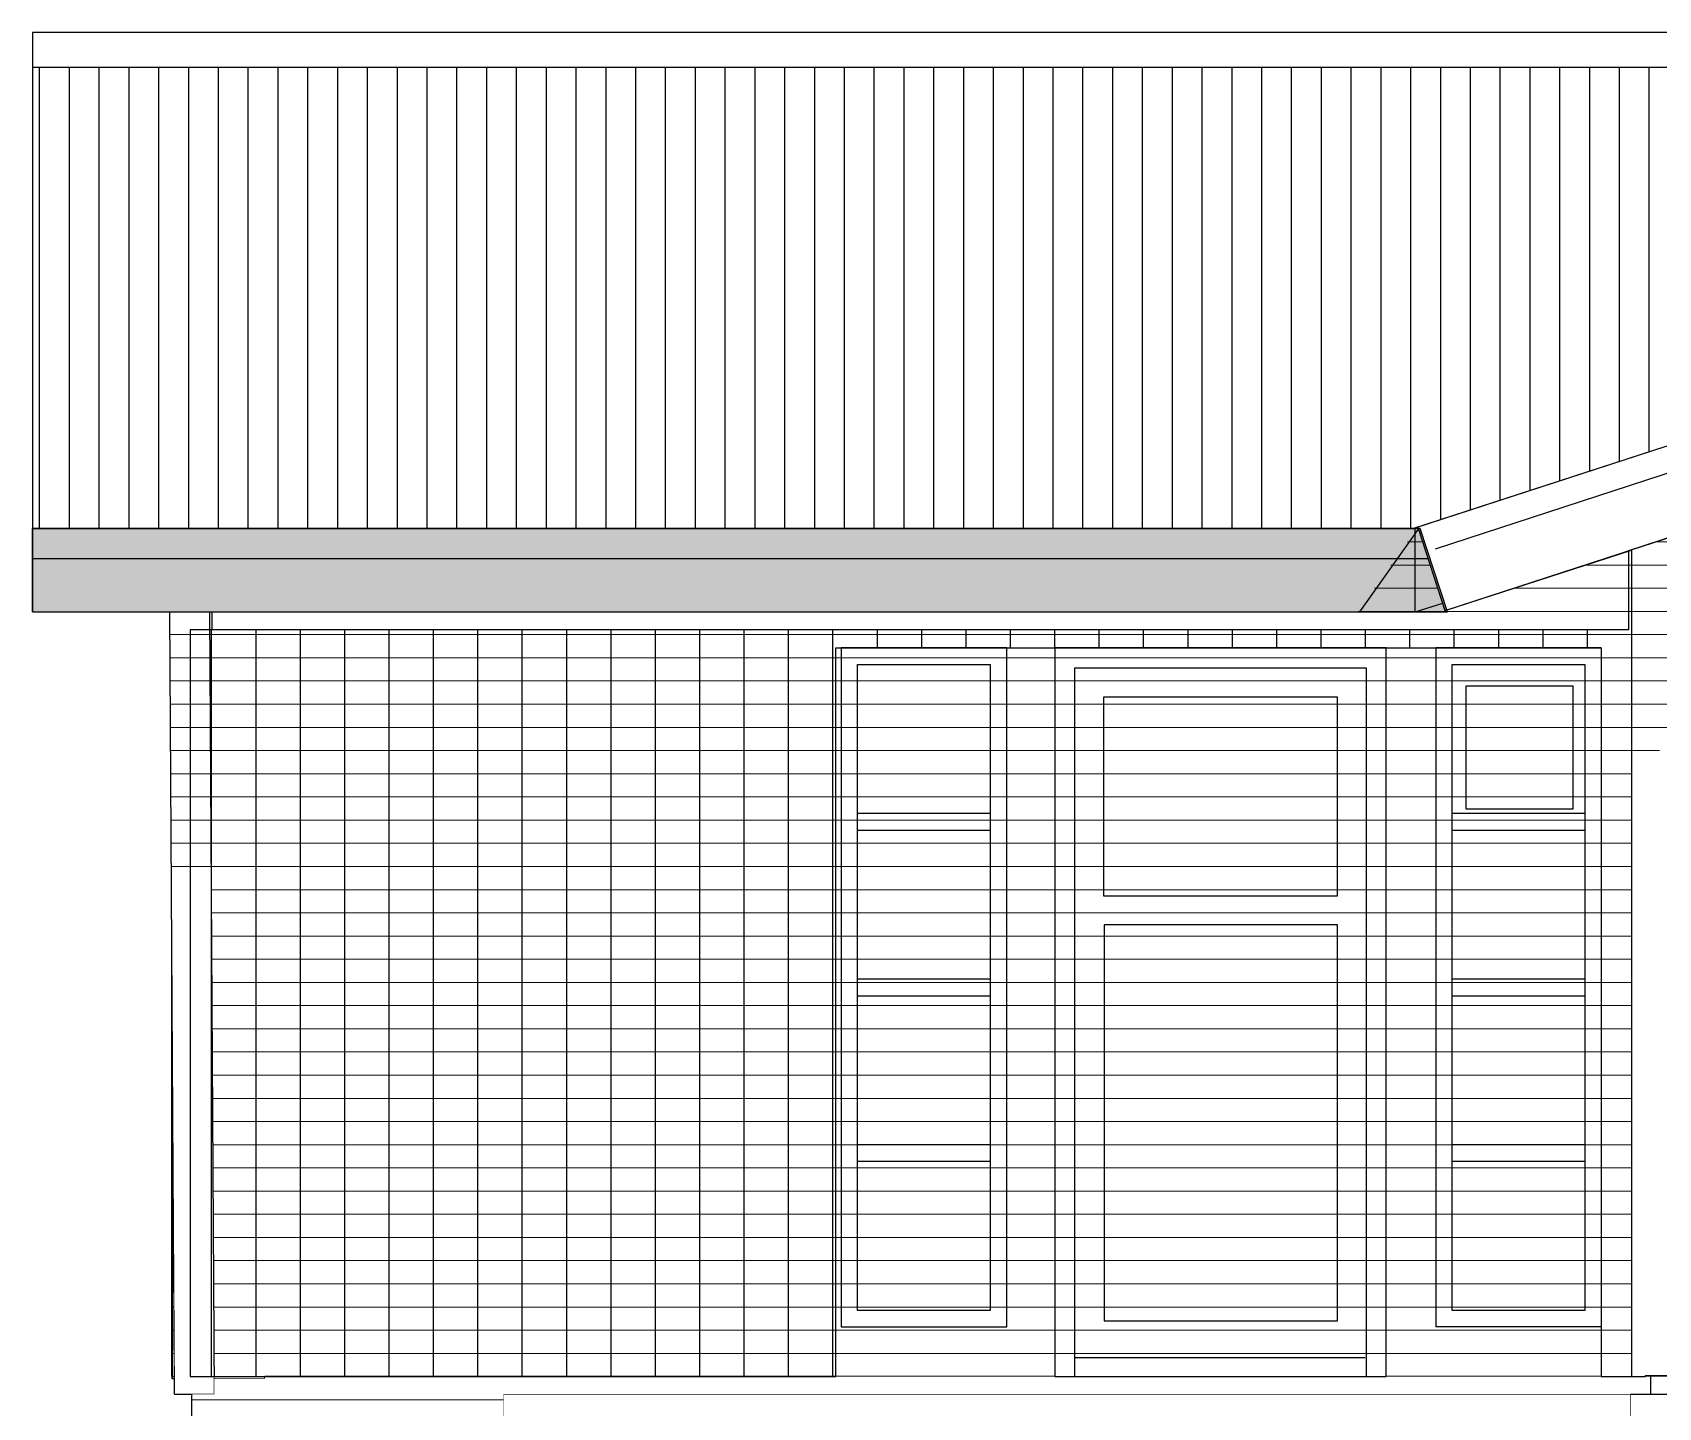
# Model space of a CAD drawing. Header units: millimetres. Extents: x -242231 to 419123, y -2399 to 525285.
# Drawn here: x -232750 to -227840, y 47794 to 51945 of the extents above; entities that cross this region are included whole.
import ezdxf

# ---------------------------------------------------------------- set-up
doc = ezdxf.new("R2010")
doc.units = ezdxf.units.MM
doc.set_wipeout_variables(frame=1)
doc.linetypes.add('Wipeout_Contour', pattern=[1000, 0, -1000])
pattern_1 = [(0, (-212139.076, 47887.406), (0, 70), [])]

msp = doc.modelspace()

# ---------------------------------------------------------------- linework, layer by layer
at = {"linetype": 'Continuous'}
for p, q in [((-232748.518, 51945.066), (-232748.518, 51945.115)), ((-227924.36, 50382.687), (-227924.36, 47887.431))]:
    msp.add_line(p, q, dxfattribs=at)

# ---------------------------------------------------------------- wipeouts: each hides what was drawn before it
at = {"color": 254, "linetype": 'Wipeout_Contour', "lineweight": 0, "ltscale": 72094.902669}
msp.add_wipeout([(-229858.297, 49587.406), (-229858.297, 50037.406), (-230258.297, 50037.406), (-230258.297, 49587.406)], dxfattribs=at)
at = {"color": 254, "linetype": 'Wipeout_Contour', "lineweight": 0, "ltscale": 71908.801132}
msp.add_wipeout([(-229858.297, 49087.406), (-229858.297, 49537.406), (-230258.297, 49537.406), (-230258.297, 49087.406)], dxfattribs=at)
at = {"color": 254, "linetype": 'Wipeout_Contour', "lineweight": 0, "ltscale": 101088.857813}
msp.add_wipeout([(-232328.506, 48781.391), (-232328.506, 49159.239), (-232328.685, 49189.127), (-232328.685, 48781.391), (-232328.597, 48781.391)], dxfattribs=at)
at = {"color": 254, "linetype": 'Wipeout_Contour', "lineweight": 0, "ltscale": 71777.96397}
msp.add_wipeout([(-229858.297, 48587.406), (-229858.297, 49037.406), (-230258.297, 49037.406), (-230258.297, 48587.406)], dxfattribs=at)
at = {"color": 254, "linetype": 'Wipeout_Contour', "lineweight": 0, "ltscale": 71702.693675}
msp.add_wipeout([(-230258.297, 48087.406), (-229858.297, 48087.406), (-229858.297, 48537.406), (-230258.297, 48537.406)], dxfattribs=at)
at = {"color": 254, "linetype": 'Wipeout_Contour', "lineweight": 0, "ltscale": 79941.32938}
msp.add_wipeout([(-232048.121, 47887.406), (-232200.712, 47887.406), (-232200.675, 47881.273), (-232048.121, 47881.273)], dxfattribs=at)
at = {"color": 254, "linetype": 'Wipeout_Contour', "lineweight": 0, "ltscale": 69950.37048}
msp.add_wipeout([(-231328.415, 47754.206), (-227924.328, 47754.206), (-227924.328, 47834.25), (-231328.415, 47834.25)], dxfattribs=at)

# ---------------------------------------------------------------- next in the draw order: hatches: boundary and pattern name
at = {"linetype": 'Continuous', "lineweight": 15}
h = msp.add_hatch(dxfattribs=at)
h.set_pattern_fill('50__', color=251, style=0, pattern_type=2)
h.set_pattern_definition(pattern_1)
h.paths.add_polyline_path([(-229858.297, 49587.406), (-229858.297, 50037.406), (-230258.297, 50037.406), (-230258.297, 49587.406)], flags=0)
h = msp.add_hatch(dxfattribs=at)
h.set_pattern_fill('50__', color=251, style=0, pattern_type=2)
h.set_pattern_definition(pattern_1)
h.paths.add_polyline_path([(-229858.297, 49087.406), (-229858.297, 49537.406), (-230258.297, 49537.406), (-230258.297, 49087.406)], flags=0)
h = msp.add_hatch(dxfattribs=at)
h.set_pattern_fill('50__', color=251, style=0, pattern_type=2)
h.set_pattern_definition(pattern_1)
h.paths.add_polyline_path([(-232328.506, 48781.391), (-232328.506, 49159.239), (-232328.685, 49189.127), (-232328.685, 48781.391), (-232328.597, 48781.391)], flags=0)
h = msp.add_hatch(dxfattribs=at)
h.set_pattern_fill('50__', color=251, style=0, pattern_type=2)
h.set_pattern_definition(pattern_1)
h.paths.add_polyline_path([(-229858.297, 48587.406), (-229858.297, 49037.406), (-230258.297, 49037.406), (-230258.297, 48587.406)], flags=0)
h = msp.add_hatch(dxfattribs=at)
h.set_pattern_fill('50__', color=251, style=0, pattern_type=2)
h.set_pattern_definition(pattern_1)
h.paths.add_polyline_path([(-230258.297, 48087.406), (-229858.297, 48087.406), (-229858.297, 48537.406), (-230258.297, 48537.406)], flags=0)

# ---------------------------------------------------------------- next in the draw order: linework, layer by layer
at = {"linetype": 'Continuous'}
for p, q in [((-232200.675, 47881.273), (-232048.121, 47881.273)), ((-232048.121, 47881.273), (-232048.121, 47887.406)), ((-229662.978, 47887.406), (-232048.121, 47887.406)), ((-231328.415, 47834.25), (-227924.328, 47834.25)), ((-231328.415, 47754.206), (-231328.415, 47834.25)), ((-227924.328, 47754.206), (-227924.328, 47834.25))]:
    msp.add_line(p, q, dxfattribs=at)

# ---------------------------------------------------------------- next in the draw order: wipeouts: each hides what was drawn before it
at = {"color": 254, "linetype": 'Wipeout_Contour', "lineweight": 0, "ltscale": 97924.303791}
msp.add_wipeout([(-223723.901, 47887.406), (-223723.901, 50844.386), (-225114.489, 51296.216), (-225114.489, 51295.67), (-227924.36, 50382.687), (-227924.36, 47887.431), (-227924.36, 47887.406)], dxfattribs=at)

# ---------------------------------------------------------------- next in the draw order: hatches: boundary and pattern name
at = {"linetype": 'Continuous', "lineweight": 15}
h = msp.add_hatch(dxfattribs=at)
h.set_pattern_fill('50__', color=251, style=0, pattern_type=2)
h.set_pattern_definition(pattern_1)
h.paths.add_polyline_path([(-223723.901, 49833.348), (-223723.901, 50844.386), (-225114.489, 51296.216), (-225114.489, 51295.67), (-227924.36, 50382.687), (-227924.36, 49749.281), (-225695.9, 50473.431), (-225695.586, 50473.875)], flags=0)

# ---------------------------------------------------------------- next in the draw order: linework, layer by layer
at = {"linetype": 'Continuous'}
msp.add_line((-227924.36, 47887.406), (-223723.901, 47887.406), dxfattribs=at)

# ---------------------------------------------------------------- next in the draw order: wipeouts: each hides what was drawn before it
at = {"color": 254, "linetype": 'Wipeout_Contour', "lineweight": 0, "ltscale": 71989.456912}
msp.add_wipeout([(-230258.297, 49537.406), (-229858.297, 49537.406), (-229858.297, 49587.406), (-230258.297, 49587.406)], dxfattribs=at)
at = {"color": 254, "linetype": 'Wipeout_Contour', "lineweight": 0, "ltscale": 71830.905938}
msp.add_wipeout([(-230258.297, 49037.406), (-229858.297, 49037.406), (-229858.297, 49087.406), (-230258.297, 49087.406)], dxfattribs=at)
at = {"color": 254, "linetype": 'Wipeout_Contour', "lineweight": 0, "ltscale": 80837.023959}
msp.add_wipeout([(-232328.506, 48781.27), (-232328.506, 48781.391), (-232328.597, 48781.391), (-232328.597, 48781.27)], dxfattribs=at)
at = {"color": 254, "linetype": 'Wipeout_Contour', "lineweight": 0, "ltscale": 71727.798959}
msp.add_wipeout([(-230258.297, 48537.406), (-229858.297, 48537.406), (-229858.297, 48587.406), (-230258.297, 48587.406)], dxfattribs=at)
at = {"color": 254, "linetype": 'Wipeout_Contour', "lineweight": 0, "ltscale": 107521.062704}
msp.add_wipeout([(-229858.297, 48087.406), (-230258.297, 48087.406), (-230308.297, 48087.406), (-230308.297, 48037.406), (-229808.297, 48037.406), (-229808.297, 48087.406)], dxfattribs=at)

# ---------------------------------------------------------------- next in the draw order: hatches: boundary and pattern name
at = {"linetype": 'Continuous', "lineweight": 15}
h = msp.add_hatch(dxfattribs=at)
h.set_pattern_fill('50__', color=251, style=0, pattern_type=2)
h.set_pattern_definition(pattern_1)
h.paths.add_polyline_path([(-230258.297, 49537.406), (-229858.297, 49537.406), (-229858.297, 49587.406), (-230258.297, 49587.406)], flags=0)
h = msp.add_hatch(dxfattribs=at)
h.set_pattern_fill('50__', color=251, style=0, pattern_type=2)
h.set_pattern_definition(pattern_1)
h.paths.add_polyline_path([(-230258.297, 49037.406), (-229858.297, 49037.406), (-229858.297, 49087.406), (-230258.297, 49087.406)], flags=0)
h = msp.add_hatch(dxfattribs=at)
h.set_pattern_fill('50__', color=251, style=0, pattern_type=2)
h.set_pattern_definition(pattern_1)
h.paths.add_polyline_path([(-230258.297, 48537.406), (-229858.297, 48537.406), (-229858.297, 48587.406), (-230258.297, 48587.406)], flags=0)

# ---------------------------------------------------------------- next in the draw order: linework, layer by layer
at = {"linetype": 'Continuous'}
msp.add_line((-230308.297, 48037.406), (-229808.297, 48037.406), dxfattribs=at)

# ---------------------------------------------------------------- next in the draw order: wipeouts: each hides what was drawn before it
at = {"color": 254, "linetype": 'Wipeout_Contour', "lineweight": 0, "ltscale": 111400.030702}
msp.add_wipeout([(-227924.36, 47887.431), (-227924.36, 50382.687), (-227930.63, 50380.65), (-227930.63, 50141.515), (-228013.404, 50141.515), (-228013.404, 47887.406), (-227924.36, 47887.406)], dxfattribs=at)
at = {"color": 254, "linetype": 'Wipeout_Contour', "lineweight": 0, "ltscale": 242513.175046}
msp.add_wipeout([(-232328.685, 48781.391), (-232328.685, 49189.127), (-232328.827, 49212.663), (-232328.827, 47887.406), (-232328.827, 47881.273), (-232328.121, 47881.273), (-232328.121, 47887.406), (-232328.121, 49095.29), (-232328.506, 49159.239), (-232328.506, 48781.27), (-232328.597, 48781.27), (-232328.597, 48781.391)], dxfattribs=at)

# ---------------------------------------------------------------- next in the draw order: hatches: boundary and pattern name
at = {"linetype": 'Continuous', "lineweight": 15}
h = msp.add_hatch(dxfattribs=at)
h.set_pattern_fill('50__', color=251, style=0, pattern_type=2)
h.set_pattern_definition(pattern_1)
h.paths.add_polyline_path([(-227924.36, 47887.431), (-227924.36, 50382.687), (-227930.63, 50380.65), (-227930.63, 50141.515), (-228013.404, 50141.515), (-228013.404, 47887.406), (-227924.36, 47887.406)], flags=0)
h = msp.add_hatch(dxfattribs=at)
h.set_pattern_fill('50__', color=251, style=0, pattern_type=2)
h.set_pattern_definition(pattern_1)
h.paths.add_polyline_path([(-232328.685, 48781.391), (-232328.685, 49189.127), (-232328.827, 49212.663), (-232328.827, 47887.406), (-232328.827, 47881.273), (-232328.121, 47881.273), (-232328.121, 47887.406), (-232328.121, 49095.29), (-232328.506, 49159.239), (-232328.506, 48781.27), (-232328.597, 48781.27), (-232328.597, 48781.391)], flags=0)

# ---------------------------------------------------------------- next in the draw order: linework, layer by layer
at = {"linetype": 'Continuous'}
for p, q in [((-228013.404, 50087.406), (-228013.404, 48037.406)), ((-232328.685, 48781.391), (-232328.685, 49189.127)), ((-232328.506, 49159.239), (-232328.506, 48781.27)), ((-232328.597, 48781.391), (-232328.685, 48781.391)), ((-232328.597, 48781.391), (-232328.597, 48781.27)), ((-232328.597, 48781.391), (-232328.506, 48781.391)), ((-232328.506, 48781.27), (-232328.597, 48781.27)), ((-228013.404, 47887.406), (-228662.978, 47887.406)), ((-228013.404, 47887.406), (-227924.36, 47887.406))]:
    msp.add_line(p, q, dxfattribs=at)

# ---------------------------------------------------------------- next in the draw order: wipeouts: each hides what was drawn before it
at = {"color": 254, "linetype": 'Wipeout_Contour', "lineweight": 0, "ltscale": 72832.975156}
msp.add_wipeout([(-230258.297, 48087.406), (-230258.297, 50037.406), (-230308.297, 50037.406), (-230308.297, 48087.406)], dxfattribs=at)
at = {"color": 254, "linetype": 'Wipeout_Contour', "lineweight": 0, "ltscale": 71039.441636}
msp.add_wipeout([(-229858.297, 50037.406), (-229858.297, 48087.406), (-229808.297, 48087.406), (-229808.297, 50037.406)], dxfattribs=at)

# ---------------------------------------------------------------- next in the draw order: hatches: boundary and pattern name
at = {"linetype": 'Continuous', "lineweight": 15}
h = msp.add_hatch(dxfattribs=at)
h.set_pattern_fill('50__', color=251, style=0, pattern_type=2)
h.set_pattern_definition(pattern_1)
h.paths.add_polyline_path([(-230258.297, 48087.406), (-230258.297, 50037.406), (-230308.297, 50037.406), (-230308.297, 48087.406)], flags=0)
h = msp.add_hatch(dxfattribs=at)
h.set_pattern_fill('50__', color=251, style=0, pattern_type=2)
h.set_pattern_definition(pattern_1)
h.paths.add_polyline_path([(-229858.297, 50037.406), (-229858.297, 48087.406), (-229808.297, 48087.406), (-229808.297, 50037.406)], flags=0)

# ---------------------------------------------------------------- next in the draw order: linework, layer by layer
at = {"linetype": 'Continuous'}
for p, q in [((-229858.297, 49587.406), (-230258.297, 49587.406)), ((-230258.297, 49537.406), (-229858.297, 49537.406)), ((-229858.297, 49087.406), (-230258.297, 49087.406)), ((-230258.297, 49037.406), (-229858.297, 49037.406)), ((-229858.297, 48587.406), (-230258.297, 48587.406)), ((-230258.297, 48537.406), (-229858.297, 48537.406)), ((-229858.297, 48087.406), (-230258.297, 48087.406))]:
    msp.add_line(p, q, dxfattribs=at)

# ---------------------------------------------------------------- next in the draw order: wipeouts: each hides what was drawn before it
at = {"color": 254, "linetype": 'Wipeout_Contour', "lineweight": 0, "ltscale": 80741.62896}
msp.add_wipeout([(-232320.827, 47881.273), (-232320.864, 47887.406), (-232328.121, 47887.406), (-232328.121, 47881.273)], dxfattribs=at)

# ---------------------------------------------------------------- next in the draw order: linework, layer by layer
at = {"linetype": 'Continuous'}
for p, q in [((-232328.827, 47887.406), (-232328.827, 49212.663)), ((-232328.827, 47887.406), (-232328.827, 47881.273)), ((-232328.827, 47881.273), (-232328.121, 47881.273)), ((-232328.121, 47881.273), (-232328.121, 47887.406)), ((-232328.121, 47881.273), (-232320.827, 47881.273))]:
    msp.add_line(p, q, dxfattribs=at)

# ---------------------------------------------------------------- next in the draw order: wipeouts: each hides what was drawn before it
at = {"color": 254, "linetype": 'Wipeout_Contour', "lineweight": 0, "ltscale": 108298.520329}
msp.add_wipeout([(-230258.297, 50037.406), (-229858.297, 50037.406), (-229808.297, 50037.406), (-229808.297, 50087.406), (-230308.297, 50087.406), (-230308.297, 50037.406)], dxfattribs=at)

# ---------------------------------------------------------------- next in the draw order: hatches: boundary and pattern name
at = {"linetype": 'Continuous', "lineweight": 15}
h = msp.add_hatch(dxfattribs=at)
h.set_pattern_fill('50__', color=251, style=0, pattern_type=2)
h.set_pattern_definition(pattern_1)
h.paths.add_polyline_path([(-232207.397, 50141.515), (-232207.397, 50195.741), (-232214.581, 50195.741), (-232200.712, 47887.406), (-229662.978, 47887.406), (-229662.978, 50087.406), (-228662.978, 50087.406), (-228662.978, 47887.406), (-228013.404, 47887.406), (-228013.404, 48037.406), (-228513.12, 48037.406), (-228513.12, 50087.406), (-228013.404, 50087.406), (-228013.404, 50141.515)], flags=0)
h.paths.add_polyline_path([(-230308.297, 50087.406), (-229808.297, 50087.406), (-229808.297, 48037.406), (-230308.297, 48037.406)], flags=0)
h = msp.add_hatch(dxfattribs=at)
h.set_pattern_fill('50__', color=251, style=0, pattern_type=2)
h.set_pattern_definition(pattern_1)
h.paths.add_polyline_path([(-230258.297, 50037.406), (-229858.297, 50037.406), (-229808.297, 50037.406), (-229808.297, 50087.406), (-230308.297, 50087.406), (-230308.297, 50037.406)], flags=0)

# ---------------------------------------------------------------- next in the draw order: linework, layer by layer
at = {"linetype": 'Continuous'}
for p, q in [((-229808.297, 50087.406), (-230308.297, 50087.406)), ((-230308.297, 50087.406), (-230308.297, 48037.406)), ((-229808.297, 48037.406), (-229808.297, 50087.406)), ((-230258.297, 48087.406), (-230258.297, 50037.406)), ((-230258.297, 50037.406), (-229858.297, 50037.406)), ((-229858.297, 50037.406), (-229858.297, 48087.406))]:
    msp.add_line(p, q, dxfattribs=at)

# ---------------------------------------------------------------- next in the draw order: wipeouts: each hides what was drawn before it
at = {"color": 254, "linetype": 'Wipeout_Contour', "lineweight": 0, "ltscale": 60595.452182}
msp.add_wipeout([(-232320.864, 47887.406), (-232328.121, 49095.29), (-232328.121, 47887.406)], dxfattribs=at)

# ---------------------------------------------------------------- next in the draw order: hatches: boundary and pattern name
at = {"linetype": 'Continuous', "lineweight": 15}
h = msp.add_hatch(dxfattribs=at)
h.set_pattern_fill('50__', color=251, style=0, pattern_type=2)
h.set_pattern_definition(pattern_1)
h.paths.add_polyline_path([(-232320.864, 47887.406), (-232328.121, 49095.29), (-232328.121, 47887.406)], flags=0)

# ---------------------------------------------------------------- next in the draw order: linework, layer by layer
at = {"linetype": 'Continuous'}
msp.add_line((-232328.121, 49095.29), (-232328.121, 47887.406), dxfattribs=at)

# ---------------------------------------------------------------- next in the draw order: wipeouts: each hides what was drawn before it
at = {"color": 254, "linetype": 'Wipeout_Contour', "lineweight": 0, "ltscale": 68465.503536}
msp.add_wipeout([(-229514.978, 49337.406), (-228810.978, 49337.406), (-228810.978, 49939.406), (-229514.978, 49939.406)], dxfattribs=at)
at = {"color": 254, "linetype": 'Wipeout_Contour', "lineweight": 0, "ltscale": 96751.205714}
msp.add_wipeout([(-228063.12, 48087.406), (-228463.12, 48087.406), (-228513.12, 48087.406), (-228513.12, 48037.406), (-228013.404, 48037.406), (-228013.404, 48087.406)], dxfattribs=at)

# ---------------------------------------------------------------- next in the draw order: hatches: boundary and pattern name
at = {"linetype": 'Continuous', "lineweight": 15}
h = msp.add_hatch(dxfattribs=at)
h.set_pattern_fill('50__', color=251, style=0, pattern_type=2)
h.set_pattern_definition(pattern_1)
h.paths.add_polyline_path([(-229514.978, 49337.406), (-228810.978, 49337.406), (-228810.978, 49939.406), (-229514.978, 49939.406)], flags=0)

# ---------------------------------------------------------------- next in the draw order: linework, layer by layer
at = {"linetype": 'Continuous'}
msp.add_line((-228013.404, 48037.406), (-228513.12, 48037.406), dxfattribs=at)

# ---------------------------------------------------------------- next in the draw order: wipeouts: each hides what was drawn before it
at = {"color": 254, "linetype": 'Wipeout_Contour', "lineweight": 0, "ltscale": 81017.077432}
msp.add_wipeout([(-232320.545, 47834.25), (-232320.394, 47834.25), (-232334.583, 50195.741), (-232334.733, 50195.741)], dxfattribs=at)
at = {"color": 254, "linetype": 'Wipeout_Contour', "lineweight": 0, "ltscale": 63888.692813}
msp.add_wipeout([(-228063.12, 50037.406), (-228063.12, 48087.406), (-228013.404, 48087.406), (-228013.404, 50037.406)], dxfattribs=at)

# ---------------------------------------------------------------- next in the draw order: hatches: boundary and pattern name
at = {"linetype": 'Continuous', "lineweight": 15}
h = msp.add_hatch(dxfattribs=at)
h.set_pattern_fill('50__', color=251, style=0, pattern_type=2)
h.set_pattern_definition(pattern_1)
h.paths.add_polyline_path([(-232320.545, 47834.25), (-232320.394, 47834.25), (-232334.583, 50195.741), (-232334.733, 50195.741)], flags=0)
h = msp.add_hatch(dxfattribs=at)
h.set_pattern_fill('50__', color=251, style=0, pattern_type=2)
h.set_pattern_definition(pattern_1)
h.paths.add_polyline_path([(-228063.12, 50037.406), (-228063.12, 48087.406), (-228013.404, 48087.406), (-228013.404, 50037.406)], flags=0)

# ---------------------------------------------------------------- next in the draw order: wipeouts: each hides what was drawn before it
at = {"color": 254, "linetype": 'Wipeout_Contour', "lineweight": 0, "ltscale": 102904.598239}
msp.add_wipeout([(-229602.978, 50027.406), (-229602.978, 49939.406), (-229514.978, 49939.406), (-228810.978, 49939.406), (-228722.978, 49939.406), (-228722.978, 50027.406)], dxfattribs=at)
at = {"color": 254, "linetype": 'Wipeout_Contour', "lineweight": 0, "ltscale": 102390.201097}
msp.add_wipeout([(-229602.978, 47887.406), (-228722.978, 47887.406), (-228722.978, 49337.406), (-228810.978, 49337.406), (-229514.978, 49337.406), (-229602.978, 49337.406)], dxfattribs=at)

# ---------------------------------------------------------------- next in the draw order: hatches: boundary and pattern name
at = {"linetype": 'Continuous', "lineweight": 15}
h = msp.add_hatch(dxfattribs=at)
h.set_pattern_fill('50__', color=251, style=0, pattern_type=2)
h.set_pattern_definition(pattern_1)
h.paths.add_polyline_path([(-229602.978, 50027.406), (-229602.978, 49939.406), (-229514.978, 49939.406), (-228810.978, 49939.406), (-228722.978, 49939.406), (-228722.978, 50027.406)], flags=0)
h = msp.add_hatch(dxfattribs=at)
h.set_pattern_fill('50__', color=251, style=0, pattern_type=2)
h.set_pattern_definition(pattern_1)
h.paths.add_polyline_path([(-229602.978, 47887.406), (-228722.978, 47887.406), (-228722.978, 49337.406), (-228810.978, 49337.406), (-229514.978, 49337.406), (-229602.978, 49337.406)], flags=0)

# ---------------------------------------------------------------- next in the draw order: linework, layer by layer
at = {"linetype": 'Continuous'}
for p, q in [((-229513.98, 49251.012), (-229513.98, 48055.86)), ((-228809.883, 49251.012), (-229513.98, 49251.012)), ((-228809.883, 48055.86), (-228809.883, 49251.012)), ((-229513.98, 48055.86), (-228809.883, 48055.86))]:
    msp.add_line(p, q, dxfattribs=at)

# ---------------------------------------------------------------- next in the draw order: wipeouts: each hides what was drawn before it
at = {"color": 254, "linetype": 'Wipeout_Contour', "lineweight": 0, "ltscale": 80777.560877}
msp.add_wipeout([(-232320.394, 47834.25), (-232200.392, 47834.25), (-232214.581, 50195.741), (-232334.583, 50195.741)], dxfattribs=at)
at = {"color": 254, "linetype": 'Wipeout_Contour', "lineweight": 0, "ltscale": 97614.511749}
msp.add_wipeout([(-228463.12, 50037.406), (-228063.12, 50037.406), (-228013.404, 50037.406), (-228013.404, 50087.406), (-228513.12, 50087.406), (-228513.12, 50037.406)], dxfattribs=at)
at = {"color": 254, "linetype": 'Wipeout_Contour', "lineweight": 0, "ltscale": 64753.811948}
msp.add_wipeout([(-228063.12, 49087.406), (-228063.12, 49537.406), (-228463.12, 49537.406), (-228463.12, 49087.406)], dxfattribs=at)
at = {"color": 254, "linetype": 'Wipeout_Contour', "lineweight": 0, "ltscale": 64608.487968}
msp.add_wipeout([(-228063.12, 48587.406), (-228063.12, 49037.406), (-228463.12, 49037.406), (-228463.12, 48587.406)], dxfattribs=at)
at = {"color": 254, "linetype": 'Wipeout_Contour', "lineweight": 0, "ltscale": 64524.855283}
msp.add_wipeout([(-228463.12, 48087.406), (-228063.12, 48087.406), (-228063.12, 48537.406), (-228463.12, 48537.406)], dxfattribs=at)

# ---------------------------------------------------------------- next in the draw order: hatches: boundary and pattern name
at = {"linetype": 'Continuous', "lineweight": 15}
h = msp.add_hatch(dxfattribs=at)
h.set_pattern_fill('50__', color=251, style=0, pattern_type=2)
h.set_pattern_definition(pattern_1)
h.paths.add_polyline_path([(-232209.691, 49381.924), (-232214.581, 50195.741), (-232334.583, 50195.741), (-232329.694, 49382.137)], flags=0)
h = msp.add_hatch(dxfattribs=at)
h.set_pattern_fill('50__', color=251, style=0, pattern_type=2)
h.set_pattern_definition(pattern_1)
h.paths.add_polyline_path([(-228463.12, 50037.406), (-228063.12, 50037.406), (-228013.404, 50037.406), (-228013.404, 50087.406), (-228513.12, 50087.406), (-228513.12, 50037.406)], flags=0)
h = msp.add_hatch(dxfattribs=at)
h.set_pattern_fill('50__', color=251, style=0, pattern_type=2)
h.set_pattern_definition(pattern_1)
h.paths.add_polyline_path([(-228063.12, 49087.406), (-228063.12, 49537.406), (-228463.12, 49537.406), (-228463.12, 49087.406)], flags=0)
h = msp.add_hatch(dxfattribs=at)
h.set_pattern_fill('50__', color=251, style=0, pattern_type=2)
h.set_pattern_definition(pattern_1)
h.paths.add_polyline_path([(-228063.12, 48587.406), (-228063.12, 49037.406), (-228463.12, 49037.406), (-228463.12, 48587.406)], flags=0)
h = msp.add_hatch(dxfattribs=at)
h.set_pattern_fill('50__', color=251, style=0, pattern_type=2)
h.set_pattern_definition(pattern_1)
h.paths.add_polyline_path([(-228463.12, 48087.406), (-228063.12, 48087.406), (-228063.12, 48537.406), (-228463.12, 48537.406)], flags=0)

# ---------------------------------------------------------------- next in the draw order: linework, layer by layer
at = {"linetype": 'Continuous'}
for p, q in [((-232320.545, 47834.25), (-232334.733, 50195.741)), ((-232320.394, 47834.25), (-232334.583, 50195.741)), ((-232200.392, 47834.25), (-232214.581, 50195.741)), ((-228013.404, 50087.406), (-228513.12, 50087.406)), ((-232320.545, 47834.25), (-232320.394, 47834.25)), ((-232320.394, 47834.25), (-232200.392, 47834.25))]:
    msp.add_line(p, q, dxfattribs=at)

# ---------------------------------------------------------------- next in the draw order: wipeouts: each hides what was drawn before it
at = {"color": 254, "linetype": 'Wipeout_Contour', "lineweight": 0, "ltscale": 70040.989969}
msp.add_wipeout([(-229602.978, 49939.406), (-229602.978, 49337.406), (-229514.978, 49337.406), (-229514.978, 49939.406)], dxfattribs=at)
at = {"color": 254, "linetype": 'Wipeout_Contour', "lineweight": 0, "ltscale": 66890.097469}
msp.add_wipeout([(-228722.978, 49337.406), (-228722.978, 49939.406), (-228810.978, 49939.406), (-228810.978, 49337.406)], dxfattribs=at)

# ---------------------------------------------------------------- next in the draw order: hatches: boundary and pattern name
at = {"linetype": 'Continuous', "lineweight": 15}
h = msp.add_hatch(dxfattribs=at)
h.set_pattern_fill('50__', color=251, style=0, pattern_type=2)
h.set_pattern_definition(pattern_1)
h.paths.add_polyline_path([(-229602.978, 49939.406), (-229602.978, 49337.406), (-229514.978, 49337.406), (-229514.978, 49939.406)], flags=0)
h = msp.add_hatch(dxfattribs=at)
h.set_pattern_fill('50__', color=251, style=0, pattern_type=2)
h.set_pattern_definition(pattern_1)
h.paths.add_polyline_path([(-228722.978, 49337.406), (-228722.978, 49939.406), (-228810.978, 49939.406), (-228810.978, 49337.406)], flags=0)

# ---------------------------------------------------------------- next in the draw order: linework, layer by layer
at = {"linetype": 'Continuous'}
for p, q in [((-229514.978, 49337.406), (-229514.978, 49939.406)), ((-229514.978, 49939.406), (-228810.978, 49939.406)), ((-228810.978, 49939.406), (-228810.978, 49337.406)), ((-228810.978, 49337.406), (-229514.978, 49337.406))]:
    msp.add_line(p, q, dxfattribs=at)

# ---------------------------------------------------------------- next in the draw order: wipeouts: each hides what was drawn before it
at = {"color": 254, "linetype": 'Wipeout_Contour', "lineweight": 0, "ltscale": 121959.161722}
msp.add_wipeout([(-232207.397, 50141.515), (-227930.63, 50141.515), (-227930.63, 50380.65), (-228484.638, 50200.642), (-228491.854, 50222.85), (-228574.946, 50195.741), (-232207.397, 50195.741)], dxfattribs=at)
at = {"color": 254, "linetype": 'Wipeout_Contour', "lineweight": 0, "ltscale": 64960.413252}
msp.add_wipeout([(-228063.12, 49587.406), (-228063.12, 50037.406), (-228463.12, 50037.406), (-228463.12, 49587.406)], dxfattribs=at)
at = {"color": 254, "linetype": 'Wipeout_Contour', "lineweight": 0, "ltscale": 64667.305147}
msp.add_wipeout([(-228463.12, 49037.406), (-228063.12, 49037.406), (-228063.12, 49087.406), (-228463.12, 49087.406)], dxfattribs=at)
at = {"color": 254, "linetype": 'Wipeout_Contour', "lineweight": 0, "ltscale": 64552.753764}
msp.add_wipeout([(-228463.12, 48537.406), (-228063.12, 48537.406), (-228063.12, 48587.406), (-228463.12, 48587.406)], dxfattribs=at)

# ---------------------------------------------------------------- next in the draw order: hatches: boundary and pattern name
at = {"linetype": 'Continuous', "lineweight": 15}
h = msp.add_hatch(dxfattribs=at)
h.set_pattern_fill('50__', color=251, style=0, pattern_type=2)
h.set_pattern_definition(pattern_1)
h.paths.add_polyline_path([(-232207.397, 50141.515), (-227930.63, 50141.515), (-227930.63, 50380.65), (-228484.638, 50200.642), (-228491.854, 50222.85), (-228574.946, 50195.741), (-232207.397, 50195.741)], flags=0)
h = msp.add_hatch(dxfattribs=at)
h.set_pattern_fill('50__', color=251, style=0, pattern_type=2)
h.set_pattern_definition(pattern_1)
h.paths.add_polyline_path([(-228063.12, 49587.406), (-228063.12, 50037.406), (-228463.12, 50037.406), (-228463.12, 49587.406)], flags=0)
h = msp.add_hatch(dxfattribs=at)
h.set_pattern_fill('50__', color=251, style=0, pattern_type=2)
h.set_pattern_definition(pattern_1)
h.paths.add_polyline_path([(-228463.12, 49037.406), (-228063.12, 49037.406), (-228063.12, 49087.406), (-228463.12, 49087.406)], flags=0)
h = msp.add_hatch(dxfattribs=at)
h.set_pattern_fill('50__', color=251, style=0, pattern_type=2)
h.set_pattern_definition(pattern_1)
h.paths.add_polyline_path([(-228463.12, 48537.406), (-228063.12, 48537.406), (-228063.12, 48587.406), (-228463.12, 48587.406)], flags=0)

# ---------------------------------------------------------------- next in the draw order: linework, layer by layer
at = {"linetype": 'Continuous'}
for p, q in [((-227930.63, 50380.65), (-227930.63, 50141.515)), ((-232207.397, 50141.515), (-232207.397, 50195.741)), ((-231208.415, 50142.132), (-232273.852, 50142.132)), ((-227930.63, 50141.515), (-232207.397, 50141.515)), ((-231208.415, 50141.515), (-231208.415, 50142.132)), ((-228666.797, 50141.515), (-231208.415, 50141.515)), ((-227930.629, 50141.515), (-228666.797, 50141.515)), ((-228097.858, 49971.798), (-228421.778, 49971.798))]:
    msp.add_line(p, q, dxfattribs=at)
at = {"color": 251, "linetype": 'Continuous', "lineweight": 25}
for p, q in [((-230199.795, 50141.515), (-230199.795, 50087.406)), ((-230065.795, 50141.515), (-230065.795, 50087.406)), ((-229931.795, 50141.515), (-229931.795, 50087.406)), ((-229797.795, 50141.515), (-229797.795, 50087.406)), ((-228591.795, 50141.515), (-228591.795, 50087.406)), ((-228457.795, 50141.515), (-228457.795, 50087.406)), ((-228323.795, 50141.515), (-228323.795, 50087.406)), ((-228189.795, 50141.515), (-228189.795, 50087.406)), ((-228055.795, 50141.515), (-228055.795, 50087.406))]:
    msp.add_line(p, q, dxfattribs=at)

# ---------------------------------------------------------------- next in the draw order: wipeouts: each hides what was drawn before it
at = {"color": 254, "linetype": 'Wipeout_Contour', "lineweight": 0, "ltscale": 70236.430505}
msp.add_wipeout([(-229602.978, 47887.406), (-229602.978, 50027.406), (-229662.978, 50027.406), (-229662.978, 47887.406)], dxfattribs=at)

# ---------------------------------------------------------------- next in the draw order: hatches: boundary and pattern name
at = {"linetype": 'Continuous', "lineweight": 15}
h = msp.add_hatch(dxfattribs=at)
h.set_pattern_fill('50__', color=251, style=0, pattern_type=2)
h.set_pattern_definition(pattern_1)
h.paths.add_polyline_path([(-229602.978, 47887.406), (-229602.978, 50027.406), (-229662.978, 50027.406), (-229662.978, 47887.406)], flags=0)

# ---------------------------------------------------------------- next in the draw order: wipeouts: each hides what was drawn before it
at = {"color": 254, "linetype": 'Wipeout_Contour', "lineweight": 0, "ltscale": 60039.631354}
msp.add_wipeout([(-228484.638, 50200.642), (-225114.489, 51295.67), (-225114.489, 51574.3), (-228566.526, 50452.666)], dxfattribs=at)
at = {"color": 254, "linetype": 'Wipeout_Contour', "lineweight": 0, "ltscale": 64843.379482}
msp.add_wipeout([(-228463.12, 49537.406), (-228063.12, 49537.406), (-228063.12, 49587.406), (-228463.12, 49587.406)], dxfattribs=at)

# ---------------------------------------------------------------- next in the draw order: hatches: boundary and pattern name
at = {"linetype": 'Continuous', "lineweight": 15}
h = msp.add_hatch(dxfattribs=at)
h.set_pattern_fill('50__', color=251, style=0, pattern_type=2)
h.set_pattern_definition(pattern_1)
h.paths.add_polyline_path([(-228463.12, 49537.406), (-228063.12, 49537.406), (-228063.12, 49587.406), (-228463.12, 49587.406)], flags=0)

# ---------------------------------------------------------------- next in the draw order: linework, layer by layer
at = {"linetype": 'Continuous'}
for p, q in [((-228566.526, 50452.666), (-225114.489, 51574.3)), ((-228484.638, 50200.642), (-225114.489, 51295.67)), ((-228484.638, 50200.642), (-228566.526, 50452.666)), ((-227930.629, 50380.609), (-227930.629, 50141.515)), ((-228063.12, 50037.406), (-228063.12, 48087.406)), ((-228421.778, 49971.798), (-228421.778, 49601.524)), ((-228097.858, 49601.524), (-228097.858, 49971.798)), ((-228421.778, 49601.524), (-228097.858, 49601.524))]:
    msp.add_line(p, q, dxfattribs=at)

# ---------------------------------------------------------------- next in the draw order: wipeouts: each hides what was drawn before it
at = {"color": 254, "linetype": 'Wipeout_Contour', "lineweight": 0, "ltscale": 102962.981934}
msp.add_wipeout([(-229662.978, 50087.406), (-229662.978, 50027.406), (-229602.978, 50027.406), (-228722.978, 50027.406), (-228662.978, 50027.406), (-228662.978, 50087.406)], dxfattribs=at)

# ---------------------------------------------------------------- next in the draw order: hatches: boundary and pattern name
at = {"linetype": 'Continuous', "lineweight": 15}
h = msp.add_hatch(dxfattribs=at)
h.set_pattern_fill('50__', color=251, style=0, pattern_type=2)
h.set_pattern_definition(pattern_1)
h.paths.add_polyline_path([(-229662.978, 50087.406), (-229662.978, 50027.406), (-229602.978, 50027.406), (-228722.978, 50027.406), (-228662.978, 50027.406), (-228662.978, 50087.406)], flags=0)

# ---------------------------------------------------------------- next in the draw order: linework, layer by layer
at = {"color": 251, "linetype": 'Continuous', "lineweight": 25}
for p, q in [((-229663.795, 50141.515), (-229663.795, 50087.406)), ((-229529.795, 50141.515), (-229529.795, 50087.406)), ((-229395.795, 50141.515), (-229395.795, 50087.406)), ((-229261.795, 50141.515), (-229261.795, 50087.406)), ((-229127.795, 50141.515), (-229127.795, 50087.406)), ((-228993.795, 50141.515), (-228993.795, 50087.406)), ((-228859.795, 50141.515), (-228859.795, 50087.406)), ((-228725.795, 50141.515), (-228725.795, 50087.406))]:
    msp.add_line(p, q, dxfattribs=at)
at = {"linetype": 'Continuous'}
for p, q in [((-230324.627, 50087.406), (-228013.404, 50087.406)), ((-228662.978, 50087.406), (-229662.978, 50087.406)), ((-229662.978, 50087.406), (-229662.978, 47887.406)), ((-229602.978, 47887.406), (-229602.978, 50027.406))]:
    msp.add_line(p, q, dxfattribs=at)

# ---------------------------------------------------------------- next in the draw order: wipeouts: each hides what was drawn before it
at = {"color": 254, "linetype": 'Wipeout_Contour', "lineweight": 0, "ltscale": 169878.06319}
msp.add_wipeout([(-232749.553, 50447.765), (-228574.946, 50447.765), (-228565.893, 50450.718), (-228566.526, 50452.666), (-226951.802, 50977.321), (-225113.132, 51577.194), (-223003.469, 50888.934), (-221624.09, 50440.747), (-221624.625, 50439.099), (-221620.689, 50437.814), (-215048.403, 50437.814), (-215048.403, 51945.115), (-232749.553, 51945.115)], dxfattribs=at)
at = {"color": 254, "linetype": 'Wipeout_Contour', "lineweight": 0, "ltscale": 65680.158504}
msp.add_wipeout([(-228463.12, 48087.406), (-228463.12, 50037.406), (-228513.12, 50037.406), (-228513.12, 48087.406)], dxfattribs=at)

# ---------------------------------------------------------------- next in the draw order: hatches: boundary and pattern name
at = {"linetype": 'Continuous', "lineweight": 15}
h = msp.add_hatch(dxfattribs=at)
h.set_pattern_fill('50__', color=251, style=0, pattern_type=2)
h.set_pattern_definition(pattern_1)
h.paths.add_polyline_path([(-228463.12, 48087.406), (-228463.12, 50037.406), (-228513.12, 50037.406), (-228513.12, 48087.406)], flags=0)

# ---------------------------------------------------------------- next in the draw order: linework, layer by layer
at = {"linetype": 'Continuous'}
for p, q in [((-215048.403, 51945.115), (-232749.553, 51945.115)), ((-219719.138, 51839.4), (-232749.549, 51839.4)), ((-225113.831, 51295.456), (-227930.629, 50380.609)), ((-228513.12, 50087.406), (-228513.12, 48037.406)), ((-228463.12, 48087.406), (-228463.12, 50037.406)), ((-228463.12, 50037.406), (-228063.12, 50037.406)), ((-228063.12, 49587.406), (-228463.12, 49587.406)), ((-228463.12, 49537.406), (-228063.12, 49537.406)), ((-228063.12, 49087.406), (-228463.12, 49087.406)), ((-228463.12, 49037.406), (-228063.12, 49037.406)), ((-228063.12, 48587.406), (-228463.12, 48587.406)), ((-228463.12, 48537.406), (-228063.12, 48537.406)), ((-228063.12, 48087.406), (-228463.12, 48087.406))]:
    msp.add_line(p, q, dxfattribs=at)
at = {"color": 251, "linetype": 'Continuous', "lineweight": 25}
for p, q in [((-228409.029, 51839.4), (-228409.029, 50504.216)), ((-228319.029, 51839.4), (-228319.029, 50533.515)), ((-228229.029, 51839.4), (-228229.029, 50562.815)), ((-228139.029, 51839.4), (-228139.029, 50592.114)), ((-228049.029, 51839.4), (-228049.029, 50621.414)), ((-227959.029, 51839.4), (-227959.029, 50650.713)), ((-227869.029, 51839.4), (-227869.029, 50680.013))]:
    msp.add_line(p, q, dxfattribs=at)

# ---------------------------------------------------------------- next in the draw order: wipeouts: each hides what was drawn before it
at = {"color": 254, "linetype": 'Wipeout_Contour', "lineweight": 0, "ltscale": 66374.726474}
msp.add_wipeout([(-228574.946, 50195.741), (-228491.854, 50222.85), (-228565.893, 50450.718), (-228574.946, 50447.765)], dxfattribs=at)
at = {"color": 254, "linetype": 'Wipeout_Contour', "lineweight": 0, "ltscale": 66491.122444}
msp.add_wipeout([(-228662.978, 47887.406), (-228662.978, 50027.406), (-228722.978, 50027.406), (-228722.978, 47887.406)], dxfattribs=at)

# ---------------------------------------------------------------- next in the draw order: hatches: boundary and pattern name
at = {"linetype": 'Continuous', "lineweight": 15}
h = msp.add_hatch(dxfattribs=at)
h.set_pattern_fill('50__', color=251, style=0, pattern_type=2)
h.set_pattern_definition(pattern_1)
h.paths.add_polyline_path([(-228574.946, 50195.741), (-228491.854, 50222.85), (-228565.893, 50450.718), (-228568.505, 50449.866), (-228572.189, 50444.657), (-228574.946, 50440.758)], flags=0)
h = msp.add_hatch(dxfattribs=at)
h.set_pattern_fill('50__', color=251, style=0, pattern_type=2)
h.set_pattern_definition(pattern_1)
h.paths.add_polyline_path([(-228662.978, 47887.406), (-228662.978, 50027.406), (-228722.978, 50027.406), (-228722.978, 47887.406)], flags=0)

# ---------------------------------------------------------------- next in the draw order: linework, layer by layer
at = {"color": 251, "linetype": 'Continuous', "lineweight": 25}
msp.add_line((-228499.029, 51839.4), (-228499.029, 50474.916), dxfattribs=at)
at = {"linetype": 'Continuous'}
for p, q in [((-228513.925, 50386.161), (-225122.577, 51493.542)), ((-228662.978, 47887.406), (-228662.978, 50087.406)), ((-229602.978, 50027.406), (-228722.978, 50027.406)), ((-228722.978, 50027.406), (-228722.978, 47887.406)), ((-229602.978, 47945.471), (-228726.402, 47945.471))]:
    msp.add_line(p, q, dxfattribs=at)

# ---------------------------------------------------------------- next in the draw order: wipeouts: each hides what was drawn before it
at = {"color": 254, "linetype": 'Wipeout_Contour', "lineweight": 0, "ltscale": 74739.545987}
msp.add_wipeout([(-232749.553, 50195.741), (-228574.946, 50195.741), (-228574.946, 50447.765), (-232749.553, 50447.765)], dxfattribs=at)
at = {"color": 254, "linetype": 'Wipeout_Contour', "lineweight": 0, "ltscale": 221596.170998}
msp.add_wipeout([(-232268.13, 47754.206), (-231328.415, 47754.206), (-231328.415, 47834.25), (-227924.376, 47834.256), (-227924.328, 47834.25), (-227863.027, 47834.256), (-227863.027, 47887.406), (-232048.121, 47887.406), (-232048.121, 47881.273), (-232200.675, 47881.273), (-232200.392, 47834.25), (-232268.13, 47834.25)], dxfattribs=at)

# ---------------------------------------------------------------- next in the draw order: hatches: boundary and pattern name
at = {"linetype": 'Continuous', "lineweight": 0}
for color, points in [(255, [(-232749.553, 50447.765), (-232749.553, 50195.741), (-228477.593, 50195.741), (-228559.48, 50447.765)]), (250, [(-228564.937, 50447.777), (-228743.191, 50195.753), (-228483.05, 50195.753)])]:
    msp.add_hatch(color=color, dxfattribs=at).paths.add_polyline_path(points, flags=0)
at = {"linetype": 'Continuous', "lineweight": 15}
h = msp.add_hatch(dxfattribs=at)
h.set_pattern_fill('50__', color=251, style=0, pattern_type=2)
h.set_pattern_definition(pattern_1)
h.paths.add_polyline_path([(-228748.199, 50195.741), (-228574.946, 50195.741), (-228574.946, 50440.758)], flags=0)
h = msp.add_hatch(dxfattribs=at)
h.set_pattern_fill('50__', color=251, style=0, pattern_type=2)
h.set_pattern_definition(pattern_1)
h.paths.add_polyline_path([(-232268.13, 47754.206), (-231328.415, 47754.206), (-231328.415, 47834.25), (-227924.376, 47834.256), (-227924.328, 47834.25), (-227863.027, 47834.256), (-227863.027, 47887.406), (-232048.121, 47887.406), (-232048.121, 47881.273), (-232200.675, 47881.273), (-232200.392, 47834.25), (-232268.13, 47834.25)], flags=0)

# ---------------------------------------------------------------- next in the draw order: linework, layer by layer
at = {"linetype": 'Continuous'}
for p, q in [((-232749.553, 51945.115), (-232749.553, 50447.765)), ((-232749.549, 51839.4), (-232749.549, 50447.765)), ((-228582.432, 50447.765), (-225111.03, 51577.879)), ((-232749.553, 50447.765), (-228574.946, 50447.765)), ((-232749.553, 50195.741), (-232749.553, 50447.765)), ((-232749.553, 50447.765), (-232749.553, 50195.741)), ((-228559.48, 50447.765), (-232749.553, 50447.765)), ((-232749.549, 50447.765), (-228582.432, 50447.765)), ((-228564.937, 50447.777), (-228743.191, 50195.753)), ((-228574.946, 50447.765), (-228565.893, 50450.718)), ((-228574.946, 50195.741), (-228574.946, 50447.765)), ((-228483.05, 50195.753), (-228564.937, 50447.777)), ((-228477.593, 50195.741), (-228559.48, 50447.765)), ((-232749.553, 50357.406), (-228535.257, 50357.406)), ((-228574.946, 50195.741), (-228491.854, 50222.85)), ((-232749.553, 50195.741), (-228574.946, 50195.741)), ((-232749.553, 50195.741), (-228477.593, 50195.741)), ((-228743.191, 50195.753), (-228483.05, 50195.753)), ((-232273.852, 50142.132), (-232273.852, 47887.406)), ((-230324.627, 47887.406), (-230324.627, 50087.406)), ((-228013.404, 50087.406), (-228013.404, 47887.406)), ((-232273.852, 47887.406), (-230324.627, 47887.406)), ((-229662.978, 47887.406), (-228662.978, 47887.406)), ((-229662.978, 47887.406), (-228662.978, 47887.406)), ((-232268.13, 47754.206), (-232268.13, 47834.25))]:
    msp.add_line(p, q, dxfattribs=at)
at = {"color": 251, "linetype": 'Continuous', "lineweight": 25}
for p, q in [((-232729.029, 51839.4), (-232729.029, 50447.765)), ((-232639.029, 51839.4), (-232639.029, 50447.765)), ((-232549.029, 51839.4), (-232549.029, 50447.765)), ((-232459.029, 51839.4), (-232459.029, 50447.765)), ((-232369.029, 51839.4), (-232369.029, 50447.765)), ((-232279.029, 51839.4), (-232279.029, 50447.765)), ((-232189.029, 51839.4), (-232189.029, 50447.765)), ((-232099.029, 51839.4), (-232099.029, 50447.765)), ((-232009.029, 51839.4), (-232009.029, 50447.765)), ((-231919.029, 51839.4), (-231919.029, 50447.765)), ((-231829.029, 51839.4), (-231829.029, 50447.765)), ((-231739.029, 51839.4), (-231739.029, 50447.765)), ((-231649.029, 51839.4), (-231649.029, 50447.765)), ((-231559.029, 51839.4), (-231559.029, 50447.765)), ((-231469.029, 51839.4), (-231469.029, 50447.765)), ((-231379.029, 51839.4), (-231379.029, 50447.765)), ((-231289.029, 51839.4), (-231289.029, 50447.765)), ((-231199.029, 51839.4), (-231199.029, 50447.765)), ((-231109.029, 51839.4), (-231109.029, 50447.765)), ((-231019.029, 51839.4), (-231019.029, 50447.765)), ((-230929.029, 51839.4), (-230929.029, 50447.765)), ((-230839.029, 51839.4), (-230839.029, 50447.765)), ((-230749.029, 51839.4), (-230749.029, 50447.765)), ((-230659.029, 51839.4), (-230659.029, 50447.765)), ((-230569.029, 51839.4), (-230569.029, 50447.765)), ((-230479.029, 51839.4), (-230479.029, 50447.765)), ((-230389.029, 51839.4), (-230389.029, 50447.765)), ((-230299.029, 51839.4), (-230299.029, 50447.765)), ((-230209.029, 51839.4), (-230209.029, 50447.765)), ((-230119.029, 51839.4), (-230119.029, 50447.765)), ((-230029.029, 51839.4), (-230029.029, 50447.765)), ((-229939.029, 51839.4), (-229939.029, 50447.765)), ((-229849.029, 51839.4), (-229849.029, 50447.765)), ((-229759.029, 51839.4), (-229759.029, 50447.765)), ((-229669.029, 51839.4), (-229669.029, 50447.765)), ((-229579.029, 51839.4), (-229579.029, 50447.765)), ((-229489.029, 51839.4), (-229489.029, 50447.765)), ((-229399.029, 51839.4), (-229399.029, 50447.765)), ((-229309.029, 51839.4), (-229309.029, 50447.765)), ((-229219.029, 51839.4), (-229219.029, 50447.765)), ((-229129.029, 51839.4), (-229129.029, 50447.765)), ((-229039.029, 51839.4), (-229039.029, 50447.765)), ((-228949.029, 51839.4), (-228949.029, 50447.765)), ((-228859.029, 51839.4), (-228859.029, 50447.765)), ((-228769.029, 51839.4), (-228769.029, 50447.765)), ((-228679.029, 51839.4), (-228679.029, 50447.765)), ((-228589.029, 51839.4), (-228589.029, 50447.765)), ((-227921.795, 50383.478), (-227921.795, 47887.406)), ((-232209.795, 50142.132), (-232209.795, 47887.406)), ((-232075.795, 50142.132), (-232075.795, 47887.406)), ((-231941.795, 50142.132), (-231941.795, 47887.406)), ((-231807.795, 50142.132), (-231807.795, 47887.406)), ((-231673.795, 50142.132), (-231673.795, 47887.406)), ((-231539.795, 50142.132), (-231539.795, 47887.406)), ((-231405.795, 50142.132), (-231405.795, 47887.406)), ((-231271.795, 50142.132), (-231271.795, 47887.406)), ((-231137.795, 50141.515), (-231137.795, 47887.406)), ((-231003.795, 50141.515), (-231003.795, 47887.406)), ((-230869.795, 50141.515), (-230869.795, 47887.406)), ((-230735.795, 50141.515), (-230735.795, 47887.406)), ((-230601.795, 50141.515), (-230601.795, 47887.406)), ((-230467.795, 50141.515), (-230467.795, 47887.406)), ((-230333.795, 50141.515), (-230333.795, 47887.406))]:
    msp.add_line(p, q, dxfattribs=at)

# ---------------------------------------------------------------- next in the draw order: wipeouts: each hides what was drawn before it
at = {"color": 254, "linetype": 'Wipeout_Contour', "lineweight": 0, "ltscale": 54737.877708}
msp.add_wipeout([(-227863.027, 47834.256), (-223783.957, 47834.256), (-223783.957, 47887.406), (-227863.027, 47887.406)], dxfattribs=at)

# ---------------------------------------------------------------- next in the draw order: linework, layer by layer
at = {"linetype": 'Continuous'}
for p, q in [((-228013.404, 47887.406), (-227880.032, 47887.406)), ((-227880.032, 47887.406), (-227880.032, 47890.335)), ((-227880.032, 47890.335), (-226879.477, 47890.335)), ((-227863.027, 47834.256), (-227863.027, 47887.406))]:
    msp.add_line(p, q, dxfattribs=at)

# ---------------------------------------------------------------- next in the draw order: wipeouts: each hides what was drawn before it
at = {"color": 254, "linetype": 'Wipeout_Contour', "lineweight": 0, "ltscale": 50659.315126}
msp.add_wipeout([(-227924.328, 47834.25), (-227924.328, 47754.206), (-221682.618, 47754.206), (-221682.618, 47834.256)], dxfattribs=at)

# ---------------------------------------------------------------- next in the draw order: linework, layer by layer
at = {"linetype": 'Continuous'}
msp.add_line((-227924.376, 47834.256), (-221682.618, 47834.256), dxfattribs=at)

doc.saveas('drawing.dxf')
